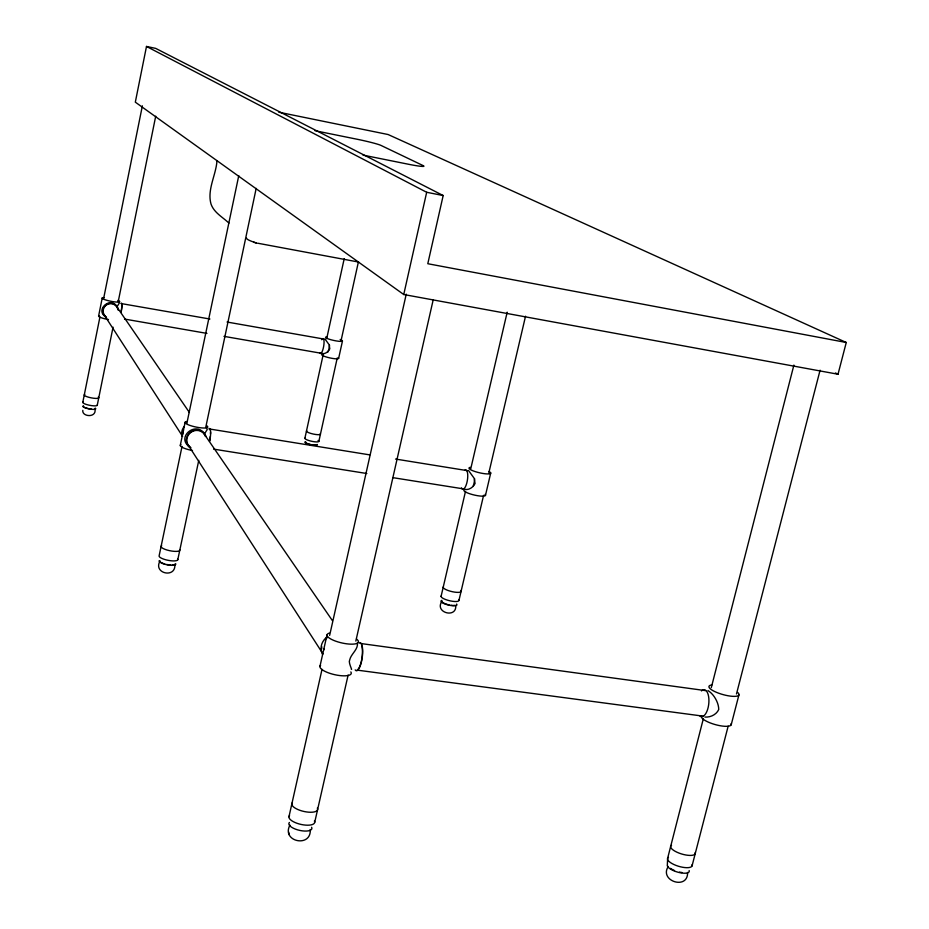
<?xml version="1.0" encoding="UTF-8"?>
<svg xmlns="http://www.w3.org/2000/svg" width="929" height="929" viewBox="0 0 929 929"><rect width="100%" height="100%" fill="white"/><g stroke="black" fill="none" stroke-linecap="round" stroke-linejoin="round"><path stroke-width="1.39" d="M182.467 434.842L183.512 429.848M94.955 408.783C96.999 418.259 81.706 416.877 82.809 410.339M119.423 302.831L117.031 306.767L117.913 309.612M310.251 829.481C311.529 848.131 281.011 841.779 289.929 825.103M846.261 342.487L427.793 263.72L443.179 195.543L155.677 48.378L146.492 46.45L135.32 102.155L403.743 294.516L838.016 374.236L846.261 342.487L388.113 134.531L278.805 112.2M98.625 315.93L102.236 297.942M82.809 402.257L99.949 316.894M103.642 298.476L142.369 105.836M97.22 405.404L113.059 327.159M118.215 301.67L155.712 116.183M216.991 160.566C216.12 175.012 206.888 189.586 211.046 204.148C214.065 212.741 222.705 217.131 228.929 223.099M180.296 445.305L185.126 422.231M182.026 446.419L159.138 555.763A9.534 2.543 11.4 0 0 168.672 560.431A9.534 2.543 11.4 0 0 177.694 559.119M186.868 423.31L238.765 175.662M174.803 564.124C176.452 578.813 152.495 573.657 160.113 560.93A7.525 2.032 11.4 0 0 160.682 562.103M177.764 559.804L198.771 460.366M205.727 427.421L256.183 188.378M323.153 354.797L304.875 438.325M326.869 337.842L344.206 258.703M318.856 441.38L337.262 357.886M341.001 340.931L358.42 261.827M338.632 358.385L342.476 340.966M319.924 666.488L326.996 634.96M403.743 294.516L426.678 192.28L146.492 46.45M288.954 816.788L322.015 669.368M329.644 635.39L406.24 294.168M314.71 822.339L348.131 675.035M355.83 641.068L433.135 300.079M441.066 596.453L465.499 491.371M470.748 468.797L507.188 312.19M455.756 605.638C456.662 618.784 434.18 612.594 441.89 601.423A7.258 1.881 13.5 0 0 449.125 604.93M458.972 600.343L483.591 495.32M488.875 472.756L525.535 316.22M485.542 495.099L490.733 472.966M703.404 718.477L667.626 858.303L667.347 864.806A11.438 3.902 16.8 0 0 678.24 872.296A11.438 3.902 16.8 0 0 689.167 870.566M711.3 687.623L793.9 365.085M668.311 866.42C658.696 880.994 688.18 890.446 687.576 872.447M324.07 649.743L324.36 648.616M692.047 865.933L728.162 726.164M736.488 693.94L820.086 370.195M731.204 724.794L738.915 694.95M707.956 690.584C713.658 693.928 718.698 702.394 718.744 709.489C716.445 714.645 710.43 717.478 704.925 717.072M468.46 470.446L474.092 478.168L475.079 483.463C473.453 487.098 468.785 490.512 464.697 489.304M357.526 670.169L703.195 716.154M360.301 643.449L705.575 690.619M213.6 449.125L366.827 473.511M392.607 477.611L462.77 488.77M369.788 454.885L209.536 428.989L210 429.372A9.627 2.032 -80.7 0 1 210.337 430.394M395.545 459.054L467.09 470.608M124.544 319.065L206.935 333.395M223.982 336.356L323.42 353.647M209.908 319.019L121.571 303.632A7.432 1.219 -80.1 0 1 120.979 312.469M227.059 322.038L325.684 339.375M257.937 243.259L358.524 262.036M426.678 192.28L443.179 195.543M362.995 155.108L408.4 164.236A21.53 1.486 12.5 0 0 423.113 165.594L381.053 145.447A20.02 1.289 12.4 0 0 357.433 139.315L314.977 130.699M253.733 242.202C264.266 245.244 245.558 240.263 246.603 238.103M322.212 353.705C325.359 354.135 328.611 351.487 329.818 348.712L329.052 344.589L325.266 339.422M206.401 428.002L207.26 429.5L204.473 433.936C195.589 420.071 174.408 438.418 190.979 447.778M835.415 372.97L838.016 374.236M106.521 317.288C93.806 310.658 110.656 295.352 117.031 306.767M189.423 412.499L116.775 306.767A7.502 7.304 -26.5 0 0 105.651 305.548A7.502 7.304 -26.5 0 0 105.651 316.592M204.403 434.307L332.419 620.642M351.406 669.403C352.602 670.587 347.969 662.133 349.699 659.95C350.976 653.807 358.35 649.568 357.398 642.984M104.362 315.175L182.607 436.398M188.355 445.305L322.932 653.795M288.629 831.954L288.826 833.023M288.954 833.661L289.151 834.648M317.346 808.102A13.227 4.831 13 0 1 304.166 811.516A13.227 4.831 13 0 1 292.426 802.726M695.206 852.532A12.843 4.273 16.7 0 1 681.375 853.902A12.843 4.273 16.7 0 1 671.562 845.193M98.277 397.089A7.432 1.498 11.1 0 1 91.425 397.891A7.432 1.498 11.1 0 1 84.806 394.511M320.296 433.75A7.177 1.428 12.4 0 1 313.178 434.029A7.177 1.428 12.4 0 1 306.756 430.789M329.54 345.089A7.235 1.858 -80.1 0 1 327.937 352.021M361.869 646.05A13.482 3.89 -82.5 0 1 361.904 658.429M361.706 659.578A13.482 3.89 -82.5 0 1 357.119 669.983M321.701 648.965A13.32 12.216 -36.7 0 1 321.794 646.758M325.092 639.628A13.32 12.216 -36.7 0 1 327.693 637.306M179.727 549.62A9.569 2.508 11.5 0 1 169.45 550.642A9.569 2.508 11.5 0 1 161.704 545.706M460.761 590.507A9.22 2.334 13.5 0 1 452.377 591.715A9.22 2.334 13.5 0 1 443.423 586.745M210.511 431.962A9.627 2.032 -80.7 0 1 210.511 433.971M210.337 436.305A9.627 2.032 -80.7 0 1 209.536 441.24M474.684 478.783A9.302 3.066 -81.1 0 1 473.279 485.739M189.992 447.093A9.731 9.267 -33.1 0 1 191.119 432.171A9.731 9.267 -33.1 0 1 205.483 436.467M455.175 605.278A7.258 1.881 13.5 0 1 450.948 605.267M456.638 604.059A8.222 2.137 13.5 0 1 448.103 604.953A8.222 2.137 13.5 0 1 441.937 600.343M458.601 599.635A9.197 2.369 13.5 0 1 450.24 600.877A9.197 2.369 13.5 0 1 441.321 595.872M174.35 564.565A7.525 2.032 11.4 0 1 172.097 565.018M170.448 564.983A7.525 2.032 11.4 0 1 166.663 564.437M164.781 563.961A7.525 2.032 11.4 0 1 161.681 562.753M175.72 563.717A8.535 2.299 11.4 0 1 167.65 564.913A8.535 2.299 11.4 0 1 159.126 560.721M489.049 471.467A11.171 2.206 13.3 0 1 487.179 473.929A11.171 2.206 13.3 0 1 473.163 470.875A11.171 2.206 13.3 0 1 470.248 467.357M485.066 494.379A11.16 2.322 13.3 0 1 475.067 495.215A11.16 2.322 13.3 0 1 464.105 489.804M464.755 470.237A9.778 3.193 -81.1 0 1 467.275 480.92A9.778 3.193 -81.1 0 1 461.458 487.899M206.749 425.737A11.601 2.381 11.7 0 1 202.905 427.99A11.601 2.381 11.7 0 1 188.332 424.808A11.601 2.381 11.7 0 1 187.193 421.464M208.897 428.884A10.103 2.137 -80.7 0 1 210.616 431.346A10.103 2.137 -80.7 0 1 209.699 440.973M192.489 450.495A11.578 2.497 11.7 0 1 180.981 444.794M189.679 447.453A10.219 9.72 -33.1 0 1 190.851 431.788A10.219 9.72 -33.1 0 1 205.936 436.293M182.223 436.189A10.08 9.615 -32.9 0 1 184.232 426.55M356.481 639.013A16.095 4.61 12.9 0 1 352.521 644.157A16.095 4.61 12.9 0 1 332.268 639.756A16.095 4.61 12.9 0 1 329.354 633.125M322.584 654.446A13.981 12.82 -36.7 0 1 327.345 636.806M350.837 671.911A16.048 4.842 12.9 0 1 335.137 674.779A16.048 4.842 12.9 0 1 320.61 665.361M359.151 642.926A14.156 4.088 -82.5 0 1 362.182 657.941A14.156 4.088 -82.5 0 1 355.203 669.902M737.696 692.465A15.596 4.088 15.7 0 1 732.319 696.309A15.596 4.088 15.7 0 1 713.031 690.688A15.596 4.088 15.7 0 1 711.858 684.952M731.111 723.621A15.561 4.285 15.8 0 1 716.526 724.934A15.561 4.285 15.8 0 1 701.372 716.004M701.441 690.921A13.517 5.946 -84 0 1 708.85 702.87A13.517 5.946 -84 0 1 699.607 715.713M340.153 339.491A8.675 1.347 12.4 0 1 340.328 341.384A8.675 1.347 12.4 0 1 328.912 339.131A8.675 1.347 12.4 0 1 326.799 336.855M338.411 357.967A8.663 1.417 12.4 0 1 329.9 357.92A8.663 1.417 12.4 0 1 322.073 354.39M321.713 339.747A7.595 1.928 -80.1 0 1 324.024 340.908A7.595 1.928 -80.1 0 1 322.584 350.547A7.595 1.928 -80.1 0 1 319.773 352.695M117.96 300.357A8.988 1.417 11.4 0 1 116.915 302.088A8.988 1.417 11.4 0 1 104.989 299.73A8.988 1.417 11.4 0 1 104.002 297.594M120.886 303.493A7.804 1.277 -80.1 0 1 121.908 304.956A7.804 1.277 -80.1 0 1 121.095 312.249M108.472 319.564A8.976 1.486 11.4 0 1 100.332 317.381A8.976 1.486 11.4 0 1 99.229 315.663M105.407 316.87A7.873 7.664 -26.5 0 1 107.102 304.12A7.873 7.664 -26.5 0 1 118.378 310.298M681.967 872.517A10.091 3.449 16.8 0 1 679.505 872.11M674.5 870.543A10.091 3.449 16.8 0 1 670.517 868.348M692.024 864.748A12.797 4.331 16.8 0 1 678.216 866.176A12.797 4.331 16.8 0 1 668.474 857.397M311.621 827.263A11.787 4.413 13 0 1 299.846 830.433A11.787 4.413 13 0 1 289.407 822.467M314.397 820.981A13.18 4.9 13 0 1 301.24 824.476A13.18 4.9 13 0 1 289.558 815.616M94.967 408.47A5.853 1.208 11.1 0 1 94.549 409.027M91.402 409.097A5.853 1.208 11.1 0 1 84.655 407.425M83.924 407.007A5.853 1.208 11.1 0 1 83.575 406.31M95.304 408.156A6.631 1.37 11.1 0 1 89.184 408.934A6.631 1.37 11.1 0 1 83.285 405.88M97.231 404.998A7.409 1.521 11.1 0 1 88.975 405.16A7.409 1.521 11.1 0 1 83.331 401.967M316.592 444.654A5.644 1.15 12.4 0 1 310.135 444.41A5.644 1.15 12.4 0 1 305.804 441.995M317.184 444.445A6.398 1.301 12.4 0 1 310.82 444.736A6.398 1.301 12.4 0 1 305.107 441.809M318.055 440.462A7.153 1.44 12.4 0 1 312.492 441.449A7.153 1.44 12.4 0 1 305.2 438.012"/></g></svg>
